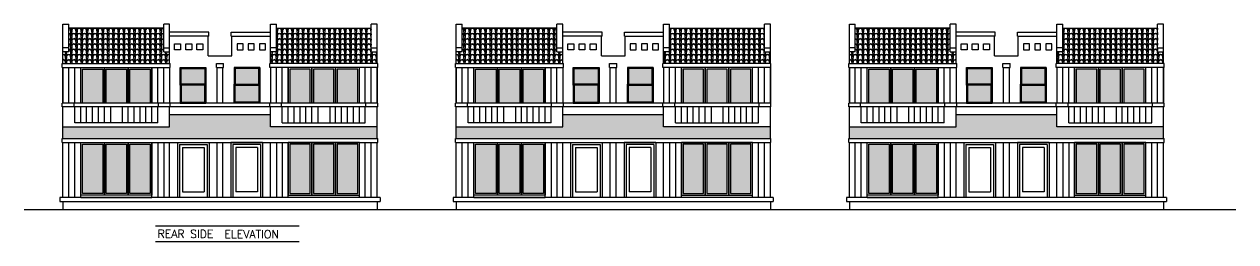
# Model space of a CAD drawing. Extents: x 22122 to 25969, y -3246 to 705.
# Drawn here: x 24130 to 25969, y -1154 to -823 of the extents above; entities that cross this region are included whole.
import ezdxf

# ---------------------------------------------------------------- set-up
doc = ezdxf.new("R2010")
doc.units = 0
doc.header["$LTSCALE"] = 20
doc.header["$MEASUREMENT"] = 0
for name, color, linetype in [('COLUMN', 31, 'Continuous'), ('DOOR', 1, 'Continuous'), ('HATCH', 254, 'Continuous'), ('TEXTS', 2, 'Continuous'), ('tile', 22, 'Continuous'), ('wall', 13, 'Continuous'), ('WINDOW', 4, 'Continuous')]:
    doc.layers.add(name, color=color, linetype=linetype)
doc.styles.add('STYLE1', font='romans.shx', dxfattribs={"width": 0.75})
pattern_1 = [(274.9697, (7.36, 8), (-7.999930456, 96.000008412), [7.387776, -177.306568]), (180, (8, 0.64), (-8, -8), [0.64, -7.36]), (0, (0, 0), (8, 8), [2.24, -5.76]), (90, (2.24, 0), (-8, 8), [0.8, -7.2]), (270, (7.36, 0.8), (8, -8), [0.8, -7.2]), (0, (7.36, 0), (8, 8), [0.64, -7.36]), (0, (0, 0.64), (8, 8), [1.6, -6.4]), (85.0303, (1.6, 0.64), (7.999930456, 96.000008412), [7.387776, -177.306568]), (52.6961, (1.6, 1.04), (-103.999887119, -136.0000859335), [2.112064, -209.094]), (18.4349, (2.88, 2.72), (16.00000348, 7.99998723), [2.023856, -23.27436]), (341.5651, (4.8, 3.36), (-16.00000348, 7.99998723), [2.023856, -23.27436]), (307.3039, (6.72, 2.72), (103.999887119, -136.0000859335), [2.112064, -209.094]), (20.2249, (3.28, 2.16), (-87.9999781147, -32.000066685), [1.61988, -160.367776]), (339.7751, (4.8, 2.72), (87.9999781147, -32.000066685), [1.61988, -160.367776]), (307.4054, (6.32, 2.16), (80.000079621, -103.99993972), [1.712072, -169.4954]), (52.5946, (2.24, 0.8), (-80.000079621, -103.99993972), [1.712072, -169.4954])]
pattern_2 = [(274.9697, (604.363, 8), (-7.999930456, 96.000008412), [7.387776, -177.306568]), (180, (605.003, 0.64), (-8, -8), [0.64, -7.36]), (0, (597.003, 5e-12), (8, 8), [2.24, -5.76]), (90, (599.243, 5e-12), (-8, 8), [0.8, -7.2]), (270, (604.363, 0.8), (8, -8), [0.8, -7.2]), (0, (604.363, 5e-12), (8, 8), [0.64, -7.36]), (0, (597.003, 0.64), (8, 8), [1.6, -6.4]), (85.0303, (598.603, 0.64), (7.999930456, 96.000008412), [7.387776, -177.306568]), (52.6961, (598.603, 1.04), (-103.999887119, -136.0000859335), [2.112064, -209.094]), (18.4349, (599.883, 2.72), (16.00000348, 7.99998723), [2.023856, -23.27436]), (341.5651, (601.803, 3.36), (-16.00000348, 7.99998723), [2.023856, -23.27436]), (307.3039, (603.723, 2.72), (103.999887119, -136.0000859335), [2.112064, -209.094]), (20.2249, (600.283, 2.16), (-87.9999781147, -32.000066685), [1.61988, -160.367776]), (339.7751, (601.803, 2.72), (87.9999781147, -32.000066685), [1.61988, -160.367776]), (307.4054, (603.323, 2.16), (80.000079621, -103.99993972), [1.712072, -169.4954]), (52.5946, (599.243, 0.8), (-80.000079621, -103.99993972), [1.712072, -169.4954])]
pattern_3 = [(274.9697, (1201.366, 8), (-7.999930456, 96.000008412), [7.387776, -177.306568]), (180, (1202.006, 0.64), (-8, -8), [0.64, -7.36]), (0, (1194.006, 1e-11), (8, 8), [2.24, -5.76]), (90, (1196.246, 1e-11), (-8, 8), [0.8, -7.2]), (270, (1201.366, 0.8), (8, -8), [0.8, -7.2]), (0, (1201.366, 1e-11), (8, 8), [0.64, -7.36]), (0, (1194.006, 0.64), (8, 8), [1.6, -6.4]), (85.0303, (1195.606, 0.64), (7.999930456, 96.000008412), [7.387776, -177.306568]), (52.6961, (1195.606, 1.04), (-103.999887119, -136.0000859335), [2.112064, -209.094]), (18.4349, (1196.886, 2.72), (16.00000348, 7.99998723), [2.023856, -23.27436]), (341.5651, (1198.806, 3.36), (-16.00000348, 7.99998723), [2.023856, -23.27436]), (307.3039, (1200.726, 2.72), (103.999887119, -136.0000859335), [2.112064, -209.094]), (20.2249, (1197.286, 2.16), (-87.9999781147, -32.000066685), [1.61988, -160.367776]), (339.7751, (1198.806, 2.72), (87.9999781147, -32.000066685), [1.61988, -160.367776]), (307.4054, (1200.326, 2.16), (80.000079621, -103.99993972), [1.712072, -169.4954]), (52.5946, (1196.246, 0.8), (-80.000079621, -103.99993972), [1.712072, -169.4954])]

msp = doc.modelspace()

# ---------------------------------------------------------------- hatches: boundary and pattern name
at = {"layer": 'HATCH'}
for points in [[(24248.8, -891.6), (24217.8, -891.6), (24217.8, -943.1), (24248.8, -943.1)], [(24253.8, -943.1), (24284.8, -943.1), (24284.8, -891.6), (24253.8, -891.6)], [(24320.8, -891.6), (24289.8, -891.6), (24289.8, -943.1), (24320.8, -943.1)], [(24403.7, -890.5), (24367.7, -890.5), (24367.7, -914.3), (24403.7, -914.3)], [(24485.8, -890.5), (24449.8, -890.5), (24449.8, -914.3), (24485.8, -914.3)], [(24532.8, -943.1), (24563.8, -943.1), (24563.8, -891.6), (24532.8, -891.6)], [(24568.8, -943.1), (24599.8, -943.1), (24599.8, -891.6), (24568.8, -891.6)], [(24604.8, -943.1), (24635.8, -943.1), (24635.8, -891.6), (24604.8, -891.6)], [(24845.8, -891.6), (24814.8, -891.6), (24814.8, -943.1), (24845.8, -943.1)], [(24850.8, -943.1), (24881.8, -943.1), (24881.8, -891.6), (24850.8, -891.6)], [(24917.8, -891.6), (24886.8, -891.6), (24886.8, -943.1), (24917.8, -943.1)], [(25000.7, -890.5), (24964.7, -890.5), (24964.7, -914.3), (25000.7, -914.3)], [(25082.8, -890.5), (25046.8, -890.5), (25046.8, -914.3), (25082.8, -914.3)], [(25129.8, -943.1), (25160.8, -943.1), (25160.8, -891.6), (25129.8, -891.6)], [(25165.8, -943.1), (25196.8, -943.1), (25196.8, -891.6), (25165.8, -891.6)], [(25201.8, -943.1), (25232.8, -943.1), (25232.8, -891.6), (25201.8, -891.6)], [(25442.8, -891.6), (25411.8, -891.6), (25411.8, -943.1), (25442.8, -943.1)], [(25447.8, -943.1), (25478.8, -943.1), (25478.8, -891.6), (25447.8, -891.6)], [(25514.8, -891.6), (25483.8, -891.6), (25483.8, -943.1), (25514.8, -943.1)], [(25597.7, -890.5), (25561.7, -890.5), (25561.7, -914.3), (25597.7, -914.3)], [(25679.8, -890.5), (25643.8, -890.5), (25643.8, -914.3), (25679.8, -914.3)], [(25726.8, -943.1), (25757.8, -943.1), (25757.8, -891.6), (25726.8, -891.6)], [(25762.8, -943.1), (25793.8, -943.1), (25793.8, -891.6), (25762.8, -891.6)], [(25798.8, -943.1), (25829.8, -943.1), (25829.8, -891.6), (25798.8, -891.6)], [(24403.7, -941.6), (24403.7, -915.9), (24367.7, -915.9), (24367.7, -941.6)], [(24449.8, -915.9), (24449.8, -941.6), (24485.8, -941.6), (24485.8, -915.9)], [(25000.7, -941.6), (25000.7, -915.9), (24964.7, -915.9), (24964.7, -941.6)], [(25046.8, -915.9), (25046.8, -941.6), (25082.8, -941.6), (25082.8, -915.9)], [(25597.7, -941.6), (25597.7, -915.9), (25561.7, -915.9), (25561.7, -941.6)], [(25643.8, -915.9), (25643.8, -941.6), (25679.8, -941.6), (25679.8, -915.9)], [(24248.8, -1005.6), (24217.8, -1005.6), (24217.8, -1080.6), (24248.8, -1080.6)], [(24284.8, -1005.6), (24253.8, -1005.6), (24253.8, -1080.6), (24284.8, -1080.6)], [(24289.8, -1080.6), (24320.8, -1080.6), (24320.8, -1005.6), (24289.8, -1005.6)], [(24532.8, -1080.6), (24563.8, -1080.6), (24563.8, -1005.6), (24532.8, -1005.6)], [(24599.8, -1005.6), (24568.8, -1005.6), (24568.8, -1080.6), (24599.8, -1080.6)], [(24604.8, -1080.6), (24635.8, -1080.6), (24635.8, -1005.6), (24604.8, -1005.6)], [(24845.8, -1005.6), (24814.8, -1005.6), (24814.8, -1080.6), (24845.8, -1080.6)], [(24881.8, -1005.6), (24850.8, -1005.6), (24850.8, -1080.6), (24881.8, -1080.6)], [(24886.8, -1080.6), (24917.8, -1080.6), (24917.8, -1005.6), (24886.8, -1005.6)], [(25129.8, -1080.6), (25160.8, -1080.6), (25160.8, -1005.6), (25129.8, -1005.6)], [(25196.8, -1005.6), (25165.8, -1005.6), (25165.8, -1080.6), (25196.8, -1080.6)], [(25201.8, -1080.6), (25232.8, -1080.6), (25232.8, -1005.6), (25201.8, -1005.6)], [(25442.8, -1005.6), (25411.8, -1005.6), (25411.8, -1080.6), (25442.8, -1080.6)], [(25478.8, -1005.6), (25447.8, -1005.6), (25447.8, -1080.6), (25478.8, -1080.6)], [(25483.8, -1080.6), (25514.8, -1080.6), (25514.8, -1005.6), (25483.8, -1005.6)], [(25726.8, -1080.6), (25757.8, -1080.6), (25757.8, -1005.6), (25726.8, -1005.6)], [(25793.8, -1005.6), (25762.8, -1005.6), (25762.8, -1080.6), (25793.8, -1080.6)], [(25798.8, -1080.6), (25829.8, -1080.6), (25829.8, -1005.6), (25798.8, -1005.6)]]:
    msp.add_hatch(color=8, dxfattribs=at).paths.add_polyline_path(points)
at = {"layer": 'tile'}
h = msp.add_hatch(dxfattribs=at)
h.set_pattern_fill('SPANTILE', color=256, scale=8, style=0)
h.set_pattern_definition(pattern_1)
h.paths.add_polyline_path([(24350.3, -883.1), (24350.3, -865.1), (24341.3, -865.1), (24341.3, -829.1), (24197.3, -829.1), (24197.3, -865.1), (24188.3, -865.1), (24188.3, -883.1)])
h = msp.add_hatch(dxfattribs=at)
h.set_pattern_fill('SPANTILE', color=256, scale=8, style=0)
h.set_pattern_definition(pattern_1)
h.paths.add_polyline_path([(24665.3, -883.1), (24665.3, -865.1), (24656.3, -865.1), (24656.3, -829.1), (24512.3, -829.1), (24512.3, -865.1), (24503.3, -865.1), (24503.3, -883.1)])
h = msp.add_hatch(dxfattribs=at)
h.set_pattern_fill('SPANTILE', color=256, scale=8, style=0)
h.set_pattern_definition(pattern_2)
h.paths.add_polyline_path([(24947.3, -883.1), (24947.3, -865.1), (24938.3, -865.1), (24938.3, -829.1), (24794.3, -829.1), (24794.3, -865.1), (24785.3, -865.1), (24785.3, -883.1)])
h = msp.add_hatch(dxfattribs=at)
h.set_pattern_fill('SPANTILE', color=256, scale=8, style=0)
h.set_pattern_definition(pattern_2)
h.paths.add_polyline_path([(25262.3, -883.1), (25262.3, -865.1), (25253.3, -865.1), (25253.3, -829.1), (25109.3, -829.1), (25109.3, -865.1), (25100.3, -865.1), (25100.3, -883.1)])
h = msp.add_hatch(dxfattribs=at)
h.set_pattern_fill('SPANTILE', color=256, scale=8, style=0)
h.set_pattern_definition(pattern_3)
h.paths.add_polyline_path([(25544.3, -883.1), (25544.3, -865.1), (25535.3, -865.1), (25535.3, -829.1), (25391.3, -829.1), (25391.3, -865.1), (25382.3, -865.1), (25382.3, -883.1)])
h = msp.add_hatch(dxfattribs=at)
h.set_pattern_fill('SPANTILE', color=256, scale=8, style=0)
h.set_pattern_definition(pattern_3)
h.paths.add_polyline_path([(25859.3, -883.1), (25859.3, -865.1), (25850.3, -865.1), (25850.3, -829.1), (25706.3, -829.1), (25706.3, -865.1), (25697.3, -865.1), (25697.3, -883.1)])
h = msp.add_hatch(dxfattribs=at)
h.set_pattern_fill('SPANTILE', color=256, scale=8, style=0)
h.set_pattern_definition(pattern_1)
h.paths.add_polyline_path([(24350.3, -961.1), (24350.3, -979.1), (24188.3, -979.1), (24188.3, -997.1), (24665.3, -997.1), (24665.3, -979.1), (24503.3, -979.1), (24503.3, -961.1)])
h = msp.add_hatch(dxfattribs=at)
h.set_pattern_fill('SPANTILE', color=256, scale=8, style=0)
h.set_pattern_definition(pattern_2)
h.paths.add_polyline_path([(24947.3, -961.1), (24947.3, -979.1), (24785.3, -979.1), (24785.3, -997.1), (25262.3, -997.1), (25262.3, -979.1), (25100.3, -979.1), (25100.3, -961.1)])
h = msp.add_hatch(dxfattribs=at)
h.set_pattern_fill('SPANTILE', color=256, scale=8, style=0)
h.set_pattern_definition(pattern_3)
h.paths.add_polyline_path([(25544.3, -961.1), (25544.3, -979.1), (25382.3, -979.1), (25382.3, -997.1), (25859.3, -997.1), (25859.3, -979.1), (25697.3, -979.1), (25697.3, -961.1)])

# ---------------------------------------------------------------- linework, layer by layer
for p, q in [((24224.3, -973.1), (24224.3, -949.1)), ((24233.3, -973.1), (24233.3, -949.1)), ((24242.3, -973.1), (24242.3, -949.1)), ((24251.3, -973.1), (24251.3, -949.1)), ((24287.3, -973.1), (24287.3, -949.1)), ((24296.3, -973.1), (24296.3, -949.1)), ((24305.3, -973.1), (24305.3, -949.1)), ((24314.3, -973.1), (24314.3, -949.1)), ((24539.3, -973.1), (24539.3, -949.1)), ((24548.3, -973.1), (24548.3, -949.1)), ((24557.3, -973.1), (24557.3, -949.1)), ((24566.3, -973.1), (24566.3, -949.1)), ((24602.3, -973.1), (24602.3, -949.1)), ((24611.3, -973.1), (24611.3, -949.1)), ((24620.3, -973.1), (24620.3, -949.1)), ((24629.3, -973.1), (24629.3, -949.1)), ((24821.3, -973.1), (24821.3, -949.1)), ((24830.3, -973.1), (24830.3, -949.1)), ((24839.3, -973.1), (24839.3, -949.1)), ((24848.3, -973.1), (24848.3, -949.1)), ((24884.3, -973.1), (24884.3, -949.1)), ((24893.3, -973.1), (24893.3, -949.1)), ((24902.3, -973.1), (24902.3, -949.1)), ((24911.3, -973.1), (24911.3, -949.1)), ((25136.3, -973.1), (25136.3, -949.1)), ((25145.3, -973.1), (25145.3, -949.1)), ((25154.3, -973.1), (25154.3, -949.1)), ((25163.3, -973.1), (25163.3, -949.1)), ((25199.3, -973.1), (25199.3, -949.1)), ((25208.3, -973.1), (25208.3, -949.1)), ((25217.3, -973.1), (25217.3, -949.1)), ((25226.3, -973.1), (25226.3, -949.1)), ((25418.3, -973.1), (25418.3, -949.1)), ((25427.3, -973.1), (25427.3, -949.1)), ((25436.3, -973.1), (25436.3, -949.1)), ((25445.3, -973.1), (25445.3, -949.1)), ((25481.3, -973.1), (25481.3, -949.1)), ((25490.3, -973.1), (25490.3, -949.1)), ((25499.3, -973.1), (25499.3, -949.1)), ((25508.3, -973.1), (25508.3, -949.1)), ((25733.3, -973.1), (25733.3, -949.1)), ((25742.3, -973.1), (25742.3, -949.1)), ((25751.3, -973.1), (25751.3, -949.1)), ((25760.3, -973.1), (25760.3, -949.1)), ((25796.3, -973.1), (25796.3, -949.1)), ((25805.3, -973.1), (25805.3, -949.1)), ((25814.3, -973.1), (25814.3, -949.1)), ((25823.3, -973.1), (25823.3, -949.1))]:
    msp.add_line(p, q)
for points in [[(24366.9, -862.1), (24357.9, -862.1), (24357.9, -853.1), (24366.9, -853.1)], [(24383.8, -862.1), (24374.8, -862.1), (24374.8, -853.1), (24383.8, -853.1)], [(24400.8, -862.1), (24391.8, -862.1), (24391.8, -853.1), (24400.8, -853.1)], [(24452.7, -862.1), (24461.7, -862.1), (24461.7, -853.1), (24452.7, -853.1)], [(24469.7, -862.1), (24478.7, -862.1), (24478.7, -853.1), (24469.7, -853.1)], [(24486.6, -862.1), (24495.6, -862.1), (24495.6, -853.1), (24486.6, -853.1)], [(24963.9, -862.1), (24954.9, -862.1), (24954.9, -853.1), (24963.9, -853.1)], [(24980.9, -862.1), (24971.9, -862.1), (24971.9, -853.1), (24980.9, -853.1)], [(24997.8, -862.1), (24988.8, -862.1), (24988.8, -853.1), (24997.8, -853.1)], [(25049.7, -862.1), (25058.7, -862.1), (25058.7, -853.1), (25049.7, -853.1)], [(25066.7, -862.1), (25075.7, -862.1), (25075.7, -853.1), (25066.7, -853.1)], [(25083.6, -862.1), (25092.6, -862.1), (25092.6, -853.1), (25083.6, -853.1)], [(25560.9, -862.1), (25551.9, -862.1), (25551.9, -853.1), (25560.9, -853.1)], [(25577.9, -862.1), (25568.9, -862.1), (25568.9, -853.1), (25577.9, -853.1)], [(25594.8, -862.1), (25585.8, -862.1), (25585.8, -853.1), (25594.8, -853.1)], [(25646.7, -862.1), (25655.7, -862.1), (25655.7, -853.1), (25646.7, -853.1)], [(25663.7, -862.1), (25672.7, -862.1), (25672.7, -853.1), (25663.7, -853.1)], [(25680.6, -862.1), (25689.6, -862.1), (25689.6, -853.1), (25680.6, -853.1)]]:
    msp.add_lwpolyline(points, close=True)
at = {"layer": 'COLUMN', "color": 7}
for p, q in [((24188.3, -889.1), (24188.3, -943.1)), ((24197.3, -943.1), (24197.3, -889.1)), ((24341.3, -943.1), (24341.3, -889.1)), ((24350.3, -889.1), (24350.3, -943.1)), ((24503.3, -889.1), (24503.3, -943.1)), ((24512.3, -943.1), (24512.3, -889.1)), ((24656.3, -943.1), (24656.3, -889.1)), ((24665.3, -889.1), (24665.3, -943.1)), ((24665.3, -943.1), (24665.3, -889.1)), ((24785.3, -889.1), (24785.3, -943.1)), ((24794.3, -943.1), (24794.3, -889.1)), ((24938.3, -943.1), (24938.3, -889.1)), ((24947.3, -889.1), (24947.3, -943.1)), ((25100.3, -889.1), (25100.3, -943.1)), ((25109.3, -943.1), (25109.3, -889.1)), ((25253.3, -943.1), (25253.3, -889.1)), ((25262.3, -943.1), (25262.3, -889.1)), ((25262.3, -889.1), (25262.3, -943.1)), ((25382.3, -889.1), (25382.3, -943.1)), ((25391.3, -943.1), (25391.3, -889.1)), ((25535.3, -943.1), (25535.3, -889.1)), ((25544.3, -889.1), (25544.3, -943.1)), ((25697.3, -889.1), (25697.3, -943.1)), ((25706.3, -943.1), (25706.3, -889.1)), ((25850.3, -943.1), (25850.3, -889.1)), ((25859.3, -943.1), (25859.3, -889.1)), ((25859.3, -889.1), (25859.3, -943.1)), ((24188.3, -1087.1), (24188.3, -1003.1)), ((24197.3, -1087.1), (24197.3, -1003.1)), ((24341.3, -1003.1), (24341.3, -1087.1)), ((24350.3, -1087.1), (24350.3, -1003.1)), ((24422.3, -1087.1), (24422.3, -1003.1)), ((24431.3, -1087.1), (24431.3, -1003.1)), ((24503.3, -1087.1), (24503.3, -1003.1)), ((24512.3, -1003.1), (24512.3, -1087.1)), ((24656.3, -1087.1), (24656.3, -1003.1)), ((24665.3, -1087.1), (24665.3, -1003.1)), ((24785.3, -1087.1), (24785.3, -1003.1)), ((24785.3, -1087.1), (24785.3, -1003.1)), ((24794.3, -1087.1), (24794.3, -1003.1)), ((24938.3, -1003.1), (24938.3, -1087.1)), ((24947.3, -1087.1), (24947.3, -1003.1)), ((25019.3, -1087.1), (25019.3, -1003.1)), ((25028.3, -1087.1), (25028.3, -1003.1)), ((25100.3, -1087.1), (25100.3, -1003.1)), ((25109.3, -1003.1), (25109.3, -1087.1)), ((25253.3, -1087.1), (25253.3, -1003.1)), ((25262.3, -1087.1), (25262.3, -1003.1)), ((25382.3, -1087.1), (25382.3, -1003.1)), ((25382.3, -1087.1), (25382.3, -1003.1)), ((25391.3, -1087.1), (25391.3, -1003.1)), ((25535.3, -1003.1), (25535.3, -1087.1)), ((25544.3, -1087.1), (25544.3, -1003.1)), ((25616.3, -1087.1), (25616.3, -1003.1)), ((25625.3, -1087.1), (25625.3, -1003.1)), ((25697.3, -1087.1), (25697.3, -1003.1)), ((25706.3, -1003.1), (25706.3, -1087.1)), ((25850.3, -1087.1), (25850.3, -1003.1)), ((25859.3, -1087.1), (25859.3, -1003.1))]:
    msp.add_line(p, q, dxfattribs=at)
at = {"layer": 'DOOR'}
for p, q in [((24362.1, -1003.1), (24410.1, -1003.1)), ((24362.1, -1003.1), (24362.1, -1087.1)), ((24365.1, -1006.1), (24407.1, -1006.1)), ((24365.1, -1006.1), (24365.1, -1087.1)), ((24369.6, -1010.6), (24402.6, -1010.6)), ((24369.6, -1010.6), (24369.6, -1078.1)), ((24402.6, -1010.6), (24402.6, -1078.1)), ((24407.1, -1006.1), (24407.1, -1087.1)), ((24410.1, -1003.1), (24410.1, -1087.1)), ((24491.4, -1003.1), (24443.4, -1003.1)), ((24443.4, -1003.1), (24443.4, -1087.1)), ((24488.4, -1006.1), (24446.4, -1006.1)), ((24446.4, -1006.1), (24446.4, -1087.1)), ((24483.9, -1010.6), (24450.9, -1010.6)), ((24450.9, -1010.6), (24450.9, -1078.1)), ((24483.9, -1010.6), (24483.9, -1078.1)), ((24488.4, -1006.1), (24488.4, -1087.1)), ((24491.4, -1003.1), (24491.4, -1087.1)), ((24959.1, -1003.1), (25007.1, -1003.1)), ((24959.1, -1003.1), (24959.1, -1087.1)), ((24962.1, -1006.1), (25004.1, -1006.1)), ((24962.1, -1006.1), (24962.1, -1087.1)), ((24966.6, -1010.6), (24999.6, -1010.6)), ((24966.6, -1010.6), (24966.6, -1078.1)), ((24999.6, -1010.6), (24999.6, -1078.1)), ((25004.1, -1006.1), (25004.1, -1087.1)), ((25007.1, -1003.1), (25007.1, -1087.1)), ((25088.4, -1003.1), (25040.4, -1003.1)), ((25040.4, -1003.1), (25040.4, -1087.1)), ((25085.4, -1006.1), (25043.4, -1006.1)), ((25043.4, -1006.1), (25043.4, -1087.1)), ((25080.9, -1010.6), (25047.9, -1010.6)), ((25047.9, -1010.6), (25047.9, -1078.1)), ((25080.9, -1010.6), (25080.9, -1078.1)), ((25085.4, -1006.1), (25085.4, -1087.1)), ((25088.4, -1003.1), (25088.4, -1087.1)), ((25556.2, -1003.1), (25604.2, -1003.1)), ((25556.2, -1003.1), (25556.2, -1087.1)), ((25559.2, -1006.1), (25601.2, -1006.1)), ((25559.2, -1006.1), (25559.2, -1087.1)), ((25563.7, -1010.6), (25596.7, -1010.6)), ((25563.7, -1010.6), (25563.7, -1078.1)), ((25596.7, -1010.6), (25596.7, -1078.1)), ((25601.2, -1006.1), (25601.2, -1087.1)), ((25604.2, -1003.1), (25604.2, -1087.1)), ((25685.4, -1003.1), (25637.4, -1003.1)), ((25637.4, -1003.1), (25637.4, -1087.1)), ((25682.4, -1006.1), (25640.4, -1006.1)), ((25640.4, -1006.1), (25640.4, -1087.1)), ((25677.9, -1010.6), (25644.9, -1010.6)), ((25644.9, -1010.6), (25644.9, -1078.1)), ((25677.9, -1010.6), (25677.9, -1078.1)), ((25682.4, -1006.1), (25682.4, -1087.1)), ((25685.4, -1003.1), (25685.4, -1087.1)), ((24369.6, -1078.1), (24402.6, -1078.1)), ((24483.9, -1078.1), (24450.9, -1078.1)), ((24966.6, -1078.1), (24999.6, -1078.1)), ((25080.9, -1078.1), (25047.9, -1078.1)), ((25563.7, -1078.1), (25596.7, -1078.1)), ((25677.9, -1078.1), (25644.9, -1078.1))]:
    msp.add_line(p, q, dxfattribs=at)
at = {"layer": 'TEXTS'}
for p, q in [((24546.8, -1130.7), (24329, -1130.7)), ((24546.8, -1154.3), (24329, -1154.3))]:
    msp.add_line(p, q, dxfattribs=at)
at = {"layer": 'wall'}
for p, q in [((24188.3, -823.1), (24197.3, -823.1)), ((24188.3, -859.1), (24188.3, -823.1)), ((24197.3, -859.1), (24197.3, -823.1)), ((24350.3, -823.1), (24341.3, -823.1)), ((24341.3, -859.1), (24341.3, -823.1)), ((24350.3, -859.1), (24350.3, -823.1)), ((24503.3, -823.1), (24512.3, -823.1)), ((24503.3, -859.1), (24503.3, -823.1)), ((24512.3, -859.1), (24512.3, -823.1)), ((24665.3, -823.1), (24656.3, -823.1)), ((24656.3, -859.1), (24656.3, -823.1)), ((24665.3, -859.1), (24665.3, -823.1)), ((24785.3, -823.1), (24794.3, -823.1)), ((24785.3, -859.1), (24785.3, -823.1)), ((24794.3, -859.1), (24794.3, -823.1)), ((24947.3, -823.1), (24938.3, -823.1)), ((24938.3, -859.1), (24938.3, -823.1)), ((24947.3, -859.1), (24947.3, -823.1)), ((25100.3, -823.1), (25109.3, -823.1)), ((25100.3, -859.1), (25100.3, -823.1)), ((25109.3, -859.1), (25109.3, -823.1)), ((25262.3, -823.1), (25253.3, -823.1)), ((25253.3, -859.1), (25253.3, -823.1)), ((25262.3, -859.1), (25262.3, -823.1)), ((25382.3, -823.1), (25391.3, -823.1)), ((25382.3, -859.1), (25382.3, -823.1)), ((25391.3, -859.1), (25391.3, -823.1)), ((25544.3, -823.1), (25535.3, -823.1)), ((25535.3, -859.1), (25535.3, -823.1)), ((25544.3, -859.1), (25544.3, -823.1)), ((25697.3, -823.1), (25706.3, -823.1)), ((25697.3, -859.1), (25697.3, -823.1)), ((25706.3, -859.1), (25706.3, -823.1)), ((25859.3, -823.1), (25850.3, -823.1)), ((25850.3, -859.1), (25850.3, -823.1)), ((25859.3, -859.1), (25859.3, -823.1)), ((24341.3, -829.1), (24197.3, -829.1)), ((24409.8, -835.1), (24350.3, -835.1)), ((24409.8, -841.1), (24350.3, -841.1)), ((24408.8, -871.1), (24408.8, -841.1)), ((24409.8, -841.1), (24409.8, -835.1)), ((24443.8, -835.1), (24503.3, -835.1)), ((24443.8, -841.1), (24443.8, -835.1)), ((24443.8, -841.1), (24503.3, -841.1)), ((24444.8, -871.1), (24444.8, -841.1)), ((24512.3, -829.1), (24656.3, -829.1)), ((24938.3, -829.1), (24794.3, -829.1)), ((25006.8, -835.1), (24947.3, -835.1)), ((25006.8, -841.1), (24947.3, -841.1)), ((25005.8, -871.1), (25005.8, -841.1)), ((25006.8, -841.1), (25006.8, -835.1)), ((25040.8, -835.1), (25100.3, -835.1)), ((25040.8, -841.1), (25040.8, -835.1)), ((25040.8, -841.1), (25100.3, -841.1)), ((25041.8, -871.1), (25041.8, -841.1)), ((25109.3, -829.1), (25253.3, -829.1)), ((25535.3, -829.1), (25391.3, -829.1)), ((25603.8, -835.1), (25544.3, -835.1)), ((25603.8, -841.1), (25544.3, -841.1)), ((25602.8, -871.1), (25602.8, -841.1)), ((25603.8, -841.1), (25603.8, -835.1)), ((25637.8, -835.1), (25697.3, -835.1)), ((25637.8, -841.1), (25637.8, -835.1)), ((25637.8, -841.1), (25697.3, -841.1)), ((25638.8, -871.1), (25638.8, -841.1)), ((25706.3, -829.1), (25850.3, -829.1)), ((24197.3, -859.1), (24188.3, -859.1)), ((24188.3, -865.1), (24188.3, -859.1)), ((24197.3, -865.1), (24197.3, -859.1)), ((24341.3, -859.1), (24350.3, -859.1)), ((24341.3, -865.1), (24341.3, -859.1)), ((24350.3, -865.1), (24350.3, -859.1)), ((24512.3, -859.1), (24503.3, -859.1)), ((24503.3, -865.1), (24503.3, -859.1)), ((24512.3, -865.1), (24512.3, -859.1)), ((24656.3, -859.1), (24665.3, -859.1)), ((24656.3, -865.1), (24656.3, -859.1)), ((24665.3, -865.1), (24665.3, -859.1)), ((24794.3, -859.1), (24785.3, -859.1)), ((24785.3, -865.1), (24785.3, -859.1)), ((24794.3, -865.1), (24794.3, -859.1)), ((24938.3, -859.1), (24947.3, -859.1)), ((24938.3, -865.1), (24938.3, -859.1)), ((24947.3, -865.1), (24947.3, -859.1)), ((25109.3, -859.1), (25100.3, -859.1)), ((25100.3, -865.1), (25100.3, -859.1)), ((25109.3, -865.1), (25109.3, -859.1)), ((25253.3, -859.1), (25262.3, -859.1)), ((25253.3, -865.1), (25253.3, -859.1)), ((25262.3, -865.1), (25262.3, -859.1)), ((25391.3, -859.1), (25382.3, -859.1)), ((25382.3, -865.1), (25382.3, -859.1)), ((25391.3, -865.1), (25391.3, -859.1)), ((25535.3, -859.1), (25544.3, -859.1)), ((25535.3, -865.1), (25535.3, -859.1)), ((25544.3, -865.1), (25544.3, -859.1)), ((25706.3, -859.1), (25697.3, -859.1)), ((25697.3, -865.1), (25697.3, -859.1)), ((25706.3, -865.1), (25706.3, -859.1)), ((25850.3, -859.1), (25859.3, -859.1)), ((25850.3, -865.1), (25850.3, -859.1)), ((25859.3, -865.1), (25859.3, -859.1)), ((24197.3, -865.1), (24188.3, -865.1)), ((24188.3, -883.1), (24188.3, -865.1)), ((24341.3, -865.1), (24350.3, -865.1)), ((24350.3, -883.1), (24350.3, -865.1)), ((24408.8, -871.1), (24444.8, -871.1)), ((24512.3, -865.1), (24503.3, -865.1)), ((24503.3, -883.1), (24503.3, -865.1)), ((24656.3, -865.1), (24665.3, -865.1)), ((24665.3, -883.1), (24665.3, -865.1)), ((24794.3, -865.1), (24785.3, -865.1)), ((24785.3, -883.1), (24785.3, -865.1)), ((24938.3, -865.1), (24947.3, -865.1)), ((24947.3, -883.1), (24947.3, -865.1)), ((25005.8, -871.1), (25041.8, -871.1)), ((25109.3, -865.1), (25100.3, -865.1)), ((25100.3, -883.1), (25100.3, -865.1)), ((25253.3, -865.1), (25262.3, -865.1)), ((25262.3, -883.1), (25262.3, -865.1)), ((25391.3, -865.1), (25382.3, -865.1)), ((25382.3, -883.1), (25382.3, -865.1)), ((25535.3, -865.1), (25544.3, -865.1)), ((25544.3, -883.1), (25544.3, -865.1)), ((25602.8, -871.1), (25638.8, -871.1)), ((25706.3, -865.1), (25697.3, -865.1)), ((25697.3, -883.1), (25697.3, -865.1)), ((25850.3, -865.1), (25859.3, -865.1)), ((25859.3, -883.1), (25859.3, -865.1)), ((24187.3, -883.1), (24351.3, -883.1)), ((24187.3, -889.1), (24187.3, -883.1)), ((24187.3, -889.1), (24351.3, -889.1)), ((24188.3, -943.1), (24188.3, -889.1)), ((24206.3, -943.1), (24206.3, -889.1)), ((24215.3, -943.1), (24215.3, -889.1)), ((24323.3, -943.1), (24323.3, -889.1)), ((24332.3, -943.1), (24332.3, -889.1)), ((24351.3, -889.1), (24351.3, -883.1)), ((24366.2, -889.1), (24366.2, -943.1)), ((24366.2, -889.1), (24405.2, -889.1)), ((24405.2, -889.1), (24405.2, -943.1)), ((24421.3, -883.1), (24432.3, -883.1)), ((24421.3, -889.1), (24421.3, -883.1)), ((24421.3, -889.1), (24432.3, -889.1)), ((24422.3, -943.1), (24422.3, -889.1)), ((24431.3, -943.1), (24431.3, -889.1)), ((24432.3, -889.1), (24432.3, -883.1)), ((24448.3, -889.1), (24448.3, -943.1)), ((24448.3, -889.1), (24487.3, -889.1)), ((24487.3, -889.1), (24487.3, -943.1)), ((24666.3, -883.1), (24502.3, -883.1)), ((24502.3, -889.1), (24502.3, -883.1)), ((24666.3, -889.1), (24502.3, -889.1)), ((24521.3, -943.1), (24521.3, -889.1)), ((24530.3, -943.1), (24530.3, -889.1)), ((24638.3, -943.1), (24638.3, -889.1)), ((24647.3, -943.1), (24647.3, -889.1)), ((24666.3, -889.1), (24666.3, -883.1)), ((24784.3, -883.1), (24948.3, -883.1)), ((24784.3, -889.1), (24784.3, -883.1)), ((24784.3, -889.1), (24948.3, -889.1)), ((24785.3, -943.1), (24785.3, -889.1)), ((24803.3, -943.1), (24803.3, -889.1)), ((24812.3, -943.1), (24812.3, -889.1)), ((24920.3, -943.1), (24920.3, -889.1)), ((24929.3, -943.1), (24929.3, -889.1)), ((24948.3, -889.1), (24948.3, -883.1)), ((24963.2, -889.1), (24963.2, -943.1)), ((24963.2, -889.1), (25002.2, -889.1)), ((25002.2, -889.1), (25002.2, -943.1)), ((25018.3, -883.1), (25029.3, -883.1)), ((25018.3, -889.1), (25018.3, -883.1)), ((25018.3, -889.1), (25029.3, -889.1)), ((25019.3, -943.1), (25019.3, -889.1)), ((25028.3, -943.1), (25028.3, -889.1)), ((25029.3, -889.1), (25029.3, -883.1)), ((25045.3, -889.1), (25045.3, -943.1)), ((25045.3, -889.1), (25084.3, -889.1)), ((25084.3, -889.1), (25084.3, -943.1)), ((25263.3, -883.1), (25099.3, -883.1)), ((25099.3, -889.1), (25099.3, -883.1)), ((25263.3, -889.1), (25099.3, -889.1)), ((25118.3, -943.1), (25118.3, -889.1)), ((25127.3, -943.1), (25127.3, -889.1)), ((25235.3, -943.1), (25235.3, -889.1)), ((25244.3, -943.1), (25244.3, -889.1)), ((25263.3, -889.1), (25263.3, -883.1)), ((25381.3, -883.1), (25545.3, -883.1)), ((25381.3, -889.1), (25381.3, -883.1)), ((25381.3, -889.1), (25545.3, -889.1)), ((25382.3, -943.1), (25382.3, -889.1)), ((25400.3, -943.1), (25400.3, -889.1)), ((25409.3, -943.1), (25409.3, -889.1)), ((25517.3, -943.1), (25517.3, -889.1)), ((25526.3, -943.1), (25526.3, -889.1)), ((25545.3, -889.1), (25545.3, -883.1)), ((25560.2, -889.1), (25560.2, -943.1)), ((25560.2, -889.1), (25599.2, -889.1)), ((25599.2, -889.1), (25599.2, -943.1)), ((25615.3, -883.1), (25626.3, -883.1)), ((25615.3, -889.1), (25615.3, -883.1)), ((25615.3, -889.1), (25626.3, -889.1)), ((25616.3, -943.1), (25616.3, -889.1)), ((25625.3, -943.1), (25625.3, -889.1)), ((25626.3, -889.1), (25626.3, -883.1)), ((25642.3, -889.1), (25642.3, -943.1)), ((25642.3, -889.1), (25681.3, -889.1)), ((25681.3, -889.1), (25681.3, -943.1)), ((25860.3, -883.1), (25696.3, -883.1)), ((25696.3, -889.1), (25696.3, -883.1)), ((25860.3, -889.1), (25696.3, -889.1)), ((25715.3, -943.1), (25715.3, -889.1)), ((25724.3, -943.1), (25724.3, -889.1)), ((25832.3, -943.1), (25832.3, -889.1)), ((25841.3, -943.1), (25841.3, -889.1)), ((25860.3, -889.1), (25860.3, -883.1)), ((24666.3, -943.1), (24187.3, -943.1)), ((24187.3, -949.1), (24187.3, -943.1)), ((24666.3, -949.1), (24187.3, -949.1)), ((24188.3, -997.1), (24188.3, -949.1)), ((24205.3, -949.1), (24205.3, -943.1)), ((24206.3, -973.1), (24206.3, -949.1)), ((24215.3, -973.1), (24215.3, -949.1)), ((24260.3, -949.1), (24260.3, -973.1)), ((24278.3, -949.1), (24278.3, -973.1)), ((24323.3, -973.1), (24323.3, -949.1)), ((24332.3, -973.1), (24332.3, -949.1)), ((24333.3, -949.1), (24333.3, -943.1)), ((24350.3, -979.1), (24350.3, -949.1)), ((24351.3, -949.1), (24351.3, -943.1)), ((24502.3, -949.1), (24502.3, -943.1)), ((24503.3, -979.1), (24503.3, -949.1)), ((24520.3, -949.1), (24520.3, -943.1)), ((24521.3, -973.1), (24521.3, -949.1)), ((24530.3, -973.1), (24530.3, -949.1)), ((24575.3, -949.1), (24575.3, -973.1)), ((24593.3, -949.1), (24593.3, -973.1)), ((24638.3, -973.1), (24638.3, -949.1)), ((24647.3, -973.1), (24647.3, -949.1)), ((24648.3, -949.1), (24648.3, -943.1)), ((24665.3, -997.1), (24665.3, -949.1)), ((24666.3, -949.1), (24666.3, -943.1)), ((25263.3, -943.1), (24784.3, -943.1)), ((24784.3, -949.1), (24784.3, -943.1)), ((25263.3, -949.1), (24784.3, -949.1)), ((24785.3, -997.1), (24785.3, -949.1)), ((24802.3, -949.1), (24802.3, -943.1)), ((24803.3, -973.1), (24803.3, -949.1)), ((24812.3, -973.1), (24812.3, -949.1)), ((24857.3, -949.1), (24857.3, -973.1)), ((24875.3, -949.1), (24875.3, -973.1)), ((24920.3, -973.1), (24920.3, -949.1)), ((24929.3, -973.1), (24929.3, -949.1)), ((24930.3, -949.1), (24930.3, -943.1)), ((24947.3, -979.1), (24947.3, -949.1)), ((24948.3, -949.1), (24948.3, -943.1)), ((25099.3, -949.1), (25099.3, -943.1)), ((25100.3, -979.1), (25100.3, -949.1)), ((25117.3, -949.1), (25117.3, -943.1)), ((25118.3, -973.1), (25118.3, -949.1)), ((25127.3, -973.1), (25127.3, -949.1)), ((25172.3, -949.1), (25172.3, -973.1)), ((25190.3, -949.1), (25190.3, -973.1)), ((25235.3, -973.1), (25235.3, -949.1)), ((25244.3, -973.1), (25244.3, -949.1)), ((25245.3, -949.1), (25245.3, -943.1)), ((25262.3, -997.1), (25262.3, -949.1)), ((25263.3, -949.1), (25263.3, -943.1)), ((25860.3, -943.1), (25381.3, -943.1)), ((25381.3, -949.1), (25381.3, -943.1)), ((25860.3, -949.1), (25381.3, -949.1)), ((25382.3, -997.1), (25382.3, -949.1)), ((25399.3, -949.1), (25399.3, -943.1)), ((25400.3, -973.1), (25400.3, -949.1)), ((25409.3, -973.1), (25409.3, -949.1)), ((25454.3, -949.1), (25454.3, -973.1)), ((25472.3, -949.1), (25472.3, -973.1)), ((25517.3, -973.1), (25517.3, -949.1)), ((25526.3, -973.1), (25526.3, -949.1)), ((25527.3, -949.1), (25527.3, -943.1)), ((25544.3, -979.1), (25544.3, -949.1)), ((25545.3, -949.1), (25545.3, -943.1)), ((25696.3, -949.1), (25696.3, -943.1)), ((25697.3, -979.1), (25697.3, -949.1)), ((25714.3, -949.1), (25714.3, -943.1)), ((25715.3, -973.1), (25715.3, -949.1)), ((25724.3, -973.1), (25724.3, -949.1)), ((25769.3, -949.1), (25769.3, -973.1)), ((25787.3, -949.1), (25787.3, -973.1)), ((25832.3, -973.1), (25832.3, -949.1)), ((25841.3, -973.1), (25841.3, -949.1)), ((25842.3, -949.1), (25842.3, -943.1)), ((25859.3, -997.1), (25859.3, -949.1)), ((25860.3, -949.1), (25860.3, -943.1)), ((24332.3, -973.1), (24206.3, -973.1)), ((24503.3, -961.1), (24350.3, -961.1)), ((24521.3, -973.1), (24647.3, -973.1)), ((24929.3, -973.1), (24803.3, -973.1)), ((25100.3, -961.1), (24947.3, -961.1)), ((25118.3, -973.1), (25244.3, -973.1)), ((25526.3, -973.1), (25400.3, -973.1)), ((25697.3, -961.1), (25544.3, -961.1)), ((25715.3, -973.1), (25841.3, -973.1)), ((24188.3, -979.1), (24350.3, -979.1)), ((24665.3, -979.1), (24503.3, -979.1)), ((24785.3, -979.1), (24947.3, -979.1)), ((25262.3, -979.1), (25100.3, -979.1)), ((25382.3, -979.1), (25544.3, -979.1)), ((25859.3, -979.1), (25697.3, -979.1)), ((24187.3, -997.1), (24666.3, -997.1)), ((24187.3, -1003.1), (24187.3, -997.1)), ((24187.3, -1003.1), (24666.3, -1003.1)), ((24206.3, -1087.1), (24206.3, -1003.1)), ((24215.3, -1087.1), (24215.3, -1003.1)), ((24215.3, -1003.1), (24323.3, -1003.1)), ((24323.3, -1087.1), (24323.3, -1003.1)), ((24332.3, -1003.1), (24332.3, -1087.1)), ((24521.3, -1003.1), (24521.3, -1087.1)), ((24530.3, -1087.1), (24530.3, -1003.1)), ((24638.3, -1003.1), (24530.3, -1003.1)), ((24638.3, -1087.1), (24638.3, -1003.1)), ((24647.3, -1087.1), (24647.3, -1003.1)), ((24666.3, -1003.1), (24666.3, -997.1)), ((24784.3, -997.1), (25263.3, -997.1)), ((24784.3, -1003.1), (24784.3, -997.1)), ((24784.3, -1003.1), (25263.3, -1003.1)), ((24803.3, -1087.1), (24803.3, -1003.1)), ((24812.3, -1087.1), (24812.3, -1003.1)), ((24812.3, -1003.1), (24920.3, -1003.1)), ((24920.3, -1087.1), (24920.3, -1003.1)), ((24929.3, -1003.1), (24929.3, -1087.1)), ((25118.3, -1003.1), (25118.3, -1087.1)), ((25127.3, -1087.1), (25127.3, -1003.1)), ((25235.3, -1003.1), (25127.3, -1003.1)), ((25235.3, -1087.1), (25235.3, -1003.1)), ((25244.3, -1087.1), (25244.3, -1003.1)), ((25263.3, -1003.1), (25263.3, -997.1)), ((25381.3, -997.1), (25860.3, -997.1)), ((25381.3, -1003.1), (25381.3, -997.1)), ((25381.3, -1003.1), (25860.3, -1003.1)), ((25400.3, -1087.1), (25400.3, -1003.1)), ((25409.3, -1087.1), (25409.3, -1003.1)), ((25409.3, -1003.1), (25517.3, -1003.1)), ((25517.3, -1087.1), (25517.3, -1003.1)), ((25526.3, -1003.1), (25526.3, -1087.1)), ((25715.3, -1003.1), (25715.3, -1087.1)), ((25724.3, -1087.1), (25724.3, -1003.1)), ((25832.3, -1003.1), (25724.3, -1003.1)), ((25832.3, -1087.1), (25832.3, -1003.1)), ((25841.3, -1087.1), (25841.3, -1003.1)), ((25860.3, -1003.1), (25860.3, -997.1)), ((24323.3, -1083.1), (24215.3, -1083.1)), ((24530.3, -1083.1), (24638.3, -1083.1)), ((24920.3, -1083.1), (24812.3, -1083.1)), ((25127.3, -1083.1), (25235.3, -1083.1)), ((25517.3, -1083.1), (25409.3, -1083.1)), ((25724.3, -1083.1), (25832.3, -1083.1)), ((24669.8, -1087.1), (24183.8, -1087.1)), ((24183.8, -1087.1), (24183.8, -1093.1)), ((24183.8, -1093.1), (24188.3, -1093.1)), ((24183.8, -1093.1), (24669.8, -1093.1)), ((24188.3, -1093.1), (24188.3, -1105.1)), ((24188.3, -1093.1), (24188.3, -1105.1)), ((24215.3, -1087.1), (24323.3, -1087.1)), ((24638.3, -1087.1), (24530.3, -1087.1)), ((24665.3, -1093.1), (24665.3, -1105.1)), ((24669.8, -1087.1), (24669.8, -1093.1)), ((25266.8, -1087.1), (24780.8, -1087.1)), ((24780.8, -1087.1), (24780.8, -1093.1)), ((24780.8, -1093.1), (24785.3, -1093.1)), ((24780.8, -1093.1), (25266.8, -1093.1)), ((24785.3, -1093.1), (24785.3, -1105.1)), ((24785.3, -1093.1), (24785.3, -1105.1)), ((24812.3, -1087.1), (24920.3, -1087.1)), ((25235.3, -1087.1), (25127.3, -1087.1)), ((25262.3, -1093.1), (25262.3, -1105.1)), ((25266.8, -1087.1), (25266.8, -1093.1)), ((25863.8, -1087.1), (25377.8, -1087.1)), ((25377.8, -1087.1), (25377.8, -1093.1)), ((25377.8, -1093.1), (25382.3, -1093.1)), ((25377.8, -1093.1), (25863.8, -1093.1)), ((25382.3, -1093.1), (25382.3, -1105.1)), ((25382.3, -1093.1), (25382.3, -1105.1)), ((25409.3, -1087.1), (25517.3, -1087.1)), ((25832.3, -1087.1), (25724.3, -1087.1)), ((25859.3, -1093.1), (25859.3, -1105.1)), ((25863.8, -1087.1), (25863.8, -1093.1)), ((24129.5, -1105.1), (25968.9, -1105.1))]:
    msp.add_line(p, q, dxfattribs=at)
at = {"layer": 'WINDOW'}
for points in [[(24215.3, -943.1), (24215.3, -889.1), (24251.3, -889.1), (24251.3, -943.1)], [(24217.8, -943.1), (24217.8, -891.6), (24248.8, -891.6), (24248.8, -943.1)], [(24251.3, -943.1), (24251.3, -889.1), (24287.3, -889.1), (24287.3, -943.1)], [(24253.8, -943.1), (24253.8, -891.6), (24284.8, -891.6), (24284.8, -943.1)], [(24287.3, -943.1), (24287.3, -889.1), (24323.3, -889.1), (24323.3, -943.1)], [(24289.8, -943.1), (24289.8, -891.6), (24320.8, -891.6), (24320.8, -943.1)], [(24366.2, -915.9), (24366.2, -889.1), (24405.2, -889.1), (24405.2, -915.9)], [(24487.3, -915.9), (24487.3, -889.1), (24448.3, -889.1), (24448.3, -915.9)], [(24566.3, -943.1), (24566.3, -889.1), (24530.3, -889.1), (24530.3, -943.1)], [(24563.8, -943.1), (24563.8, -891.6), (24532.8, -891.6), (24532.8, -943.1)], [(24602.3, -943.1), (24602.3, -889.1), (24566.3, -889.1), (24566.3, -943.1)], [(24599.8, -943.1), (24599.8, -891.6), (24568.8, -891.6), (24568.8, -943.1)], [(24638.3, -943.1), (24638.3, -889.1), (24602.3, -889.1), (24602.3, -943.1)], [(24635.8, -943.1), (24635.8, -891.6), (24604.8, -891.6), (24604.8, -943.1)], [(24812.3, -943.1), (24812.3, -889.1), (24848.3, -889.1), (24848.3, -943.1)], [(24814.8, -943.1), (24814.8, -891.6), (24845.8, -891.6), (24845.8, -943.1)], [(24848.3, -943.1), (24848.3, -889.1), (24884.3, -889.1), (24884.3, -943.1)], [(24850.8, -943.1), (24850.8, -891.6), (24881.8, -891.6), (24881.8, -943.1)], [(24884.3, -943.1), (24884.3, -889.1), (24920.3, -889.1), (24920.3, -943.1)], [(24886.8, -943.1), (24886.8, -891.6), (24917.8, -891.6), (24917.8, -943.1)], [(24963.2, -915.9), (24963.2, -889.1), (25002.2, -889.1), (25002.2, -915.9)], [(25084.3, -915.9), (25084.3, -889.1), (25045.3, -889.1), (25045.3, -915.9)], [(25163.3, -943.1), (25163.3, -889.1), (25127.3, -889.1), (25127.3, -943.1)], [(25160.8, -943.1), (25160.8, -891.6), (25129.8, -891.6), (25129.8, -943.1)], [(25199.3, -943.1), (25199.3, -889.1), (25163.3, -889.1), (25163.3, -943.1)], [(25196.8, -943.1), (25196.8, -891.6), (25165.8, -891.6), (25165.8, -943.1)], [(25235.3, -943.1), (25235.3, -889.1), (25199.3, -889.1), (25199.3, -943.1)], [(25232.8, -943.1), (25232.8, -891.6), (25201.8, -891.6), (25201.8, -943.1)], [(25409.3, -943.1), (25409.3, -889.1), (25445.3, -889.1), (25445.3, -943.1)], [(25411.8, -943.1), (25411.8, -891.6), (25442.8, -891.6), (25442.8, -943.1)], [(25445.3, -943.1), (25445.3, -889.1), (25481.3, -889.1), (25481.3, -943.1)], [(25447.8, -943.1), (25447.8, -891.6), (25478.8, -891.6), (25478.8, -943.1)], [(25481.3, -943.1), (25481.3, -889.1), (25517.3, -889.1), (25517.3, -943.1)], [(25483.8, -943.1), (25483.8, -891.6), (25514.8, -891.6), (25514.8, -943.1)], [(25560.2, -915.9), (25560.2, -889.1), (25599.2, -889.1), (25599.2, -915.9)], [(25681.3, -915.9), (25681.3, -889.1), (25642.3, -889.1), (25642.3, -915.9)], [(25760.3, -943.1), (25760.3, -889.1), (25724.3, -889.1), (25724.3, -943.1)], [(25757.8, -943.1), (25757.8, -891.6), (25726.8, -891.6), (25726.8, -943.1)], [(25796.3, -943.1), (25796.3, -889.1), (25760.3, -889.1), (25760.3, -943.1)], [(25793.8, -943.1), (25793.8, -891.6), (25762.8, -891.6), (25762.8, -943.1)], [(25832.3, -943.1), (25832.3, -889.1), (25796.3, -889.1), (25796.3, -943.1)], [(25829.8, -943.1), (25829.8, -891.6), (25798.8, -891.6), (25798.8, -943.1)], [(24366.2, -914.3), (24366.2, -943.1), (24405.2, -943.1), (24405.2, -914.3)], [(24403.7, -914.3), (24367.7, -914.3)], [(24403.7, -915.9), (24367.7, -915.9)], [(24487.3, -914.3), (24487.3, -943.1), (24448.3, -943.1), (24448.3, -914.3)], [(24449.8, -914.3), (24485.8, -914.3)], [(24449.8, -915.9), (24485.8, -915.9)], [(24963.2, -914.3), (24963.2, -943.1), (25002.2, -943.1), (25002.2, -914.3)], [(25000.7, -914.3), (24964.7, -914.3)], [(25000.7, -915.9), (24964.7, -915.9)], [(25084.3, -914.3), (25084.3, -943.1), (25045.3, -943.1), (25045.3, -914.3)], [(25046.8, -914.3), (25082.8, -914.3)], [(25046.8, -915.9), (25082.8, -915.9)], [(25560.2, -914.3), (25560.2, -943.1), (25599.2, -943.1), (25599.2, -914.3)], [(25597.7, -914.3), (25561.7, -914.3)], [(25597.7, -915.9), (25561.7, -915.9)], [(25681.3, -914.3), (25681.3, -943.1), (25642.3, -943.1), (25642.3, -914.3)], [(25643.8, -914.3), (25679.8, -914.3)], [(25643.8, -915.9), (25679.8, -915.9)]]:
    msp.add_lwpolyline(points, dxfattribs=at)
for points in [[(24403.7, -914.3), (24367.7, -914.3), (24367.7, -890.5), (24403.7, -890.5)], [(24449.8, -914.3), (24485.8, -914.3), (24485.8, -890.5), (24449.8, -890.5)], [(25000.7, -914.3), (24964.7, -914.3), (24964.7, -890.5), (25000.7, -890.5)], [(25046.8, -914.3), (25082.8, -914.3), (25082.8, -890.5), (25046.8, -890.5)], [(25597.7, -914.3), (25561.7, -914.3), (25561.7, -890.5), (25597.7, -890.5)], [(25643.8, -914.3), (25679.8, -914.3), (25679.8, -890.5), (25643.8, -890.5)], [(24403.7, -915.9), (24367.7, -915.9), (24367.7, -941.6), (24403.7, -941.6)], [(24449.8, -915.9), (24485.8, -915.9), (24485.8, -941.6), (24449.8, -941.6)], [(25000.7, -915.9), (24964.7, -915.9), (24964.7, -941.6), (25000.7, -941.6)], [(25046.8, -915.9), (25082.8, -915.9), (25082.8, -941.6), (25046.8, -941.6)], [(25597.7, -915.9), (25561.7, -915.9), (25561.7, -941.6), (25597.7, -941.6)], [(25643.8, -915.9), (25679.8, -915.9), (25679.8, -941.6), (25643.8, -941.6)], [(24215.3, -1003.1), (24251.3, -1003.1), (24251.3, -1083.1), (24215.3, -1083.1)], [(24217.8, -1005.6), (24248.8, -1005.6), (24248.8, -1080.6), (24217.8, -1080.6)], [(24251.3, -1003.1), (24287.3, -1003.1), (24287.3, -1083.1), (24251.3, -1083.1)], [(24253.8, -1005.6), (24284.8, -1005.6), (24284.8, -1080.6), (24253.8, -1080.6)], [(24287.3, -1003.1), (24323.3, -1003.1), (24323.3, -1083.1), (24287.3, -1083.1)], [(24289.8, -1005.6), (24320.8, -1005.6), (24320.8, -1080.6), (24289.8, -1080.6)], [(24566.3, -1003.1), (24530.3, -1003.1), (24530.3, -1083.1), (24566.3, -1083.1)], [(24563.8, -1005.6), (24532.8, -1005.6), (24532.8, -1080.6), (24563.8, -1080.6)], [(24602.3, -1003.1), (24566.3, -1003.1), (24566.3, -1083.1), (24602.3, -1083.1)], [(24599.8, -1005.6), (24568.8, -1005.6), (24568.8, -1080.6), (24599.8, -1080.6)], [(24638.3, -1003.1), (24602.3, -1003.1), (24602.3, -1083.1), (24638.3, -1083.1)], [(24635.8, -1005.6), (24604.8, -1005.6), (24604.8, -1080.6), (24635.8, -1080.6)], [(24812.3, -1003.1), (24848.3, -1003.1), (24848.3, -1083.1), (24812.3, -1083.1)], [(24814.8, -1005.6), (24845.8, -1005.6), (24845.8, -1080.6), (24814.8, -1080.6)], [(24848.3, -1003.1), (24884.3, -1003.1), (24884.3, -1083.1), (24848.3, -1083.1)], [(24850.8, -1005.6), (24881.8, -1005.6), (24881.8, -1080.6), (24850.8, -1080.6)], [(24884.3, -1003.1), (24920.3, -1003.1), (24920.3, -1083.1), (24884.3, -1083.1)], [(24886.8, -1005.6), (24917.8, -1005.6), (24917.8, -1080.6), (24886.8, -1080.6)], [(25163.3, -1003.1), (25127.3, -1003.1), (25127.3, -1083.1), (25163.3, -1083.1)], [(25160.8, -1005.6), (25129.8, -1005.6), (25129.8, -1080.6), (25160.8, -1080.6)], [(25199.3, -1003.1), (25163.3, -1003.1), (25163.3, -1083.1), (25199.3, -1083.1)], [(25196.8, -1005.6), (25165.8, -1005.6), (25165.8, -1080.6), (25196.8, -1080.6)], [(25235.3, -1003.1), (25199.3, -1003.1), (25199.3, -1083.1), (25235.3, -1083.1)], [(25232.8, -1005.6), (25201.8, -1005.6), (25201.8, -1080.6), (25232.8, -1080.6)], [(25409.3, -1003.1), (25445.3, -1003.1), (25445.3, -1083.1), (25409.3, -1083.1)], [(25411.8, -1005.6), (25442.8, -1005.6), (25442.8, -1080.6), (25411.8, -1080.6)], [(25445.3, -1003.1), (25481.3, -1003.1), (25481.3, -1083.1), (25445.3, -1083.1)], [(25447.8, -1005.6), (25478.8, -1005.6), (25478.8, -1080.6), (25447.8, -1080.6)], [(25481.3, -1003.1), (25517.3, -1003.1), (25517.3, -1083.1), (25481.3, -1083.1)], [(25483.8, -1005.6), (25514.8, -1005.6), (25514.8, -1080.6), (25483.8, -1080.6)], [(25760.3, -1003.1), (25724.3, -1003.1), (25724.3, -1083.1), (25760.3, -1083.1)], [(25757.8, -1005.6), (25726.8, -1005.6), (25726.8, -1080.6), (25757.8, -1080.6)], [(25796.3, -1003.1), (25760.3, -1003.1), (25760.3, -1083.1), (25796.3, -1083.1)], [(25793.8, -1005.6), (25762.8, -1005.6), (25762.8, -1080.6), (25793.8, -1080.6)], [(25832.3, -1003.1), (25796.3, -1003.1), (25796.3, -1083.1), (25832.3, -1083.1)], [(25829.8, -1005.6), (25798.8, -1005.6), (25798.8, -1080.6), (25829.8, -1080.6)]]:
    msp.add_lwpolyline(points, close=True, dxfattribs=at)

# ---------------------------------------------------------------- texts
at = {"layer": 'TEXTS', "style": 'STYLE1'}
msp.add_text('REAR SIDE  ELEVATION ', height=12.15, rotation=359.7916, dxfattribs=at).set_placement((24331.9, -1148.2))

doc.saveas('drawing.dxf')
